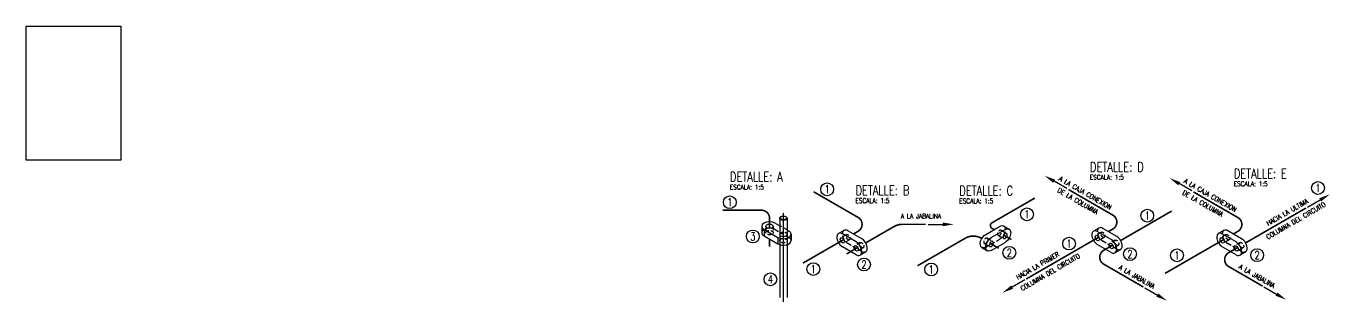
# Model space of a CAD drawing. Header units: millimetres. Extents: x 34002 to 70827, y 19117 to 33202.
# Drawn here: x 47272 to 51345, y 32340 to 33202 of the extents above; entities that cross this region are included whole.
import ezdxf
from ezdxf.enums import TextEntityAlignment as Align

# ---------------------------------------------------------------- set-up
doc = ezdxf.new("R2010")
doc.units = ezdxf.units.MM
doc.linetypes.add('CENTER', pattern=[2, 1.25, -0.25, 0.25, -0.25])
doc.linetypes.add('DASHED', pattern=[19.05, 12.7, -6.35])
doc.layers.add('0-DIM1-25', color=7, linetype='Continuous')
doc.layers.add('0-Puesta Tierra', color=140, linetype='Continuous')
doc.styles.add('SIMPLEX', font='simplex.shx', dxfattribs={"width": 0.75})
picture_1 = doc.add_image_def('image1.jpg', size_in_pixel=(3296, 2331))

msp = doc.modelspace()

# ---------------------------------------------------------------- linework, layer by layer
at = {"color": 7}
for p, q in [((50523.094, 32694.38), (50483.516, 32717.231)), ((50913.535, 32686.937), (50873.956, 32709.787)), ((51274.985, 32636.395), (51314.563, 32659.246)), ((50089.462, 32582.593), (50135.163, 32582.593)), ((50391.553, 32409.14), (50351.975, 32386.289)), ((50766.312, 32384.257), (50805.891, 32361.407)), ((51138.384, 32387.349), (51177.963, 32364.498))]:
    msp.add_line(p, q, dxfattribs=at)
at = {"color": 251}
msp.add_line((50103.59, 32561.187), (50103.59, 32561.718), dxfattribs=at)
at = {"color": 7}
for points in [[(50480.599, 32712.179), (50486.432, 32722.283), (50453.205, 32734.731)], [(50871.039, 32704.736), (50876.873, 32714.839), (50843.645, 32727.287)], [(51311.647, 32664.298), (51317.48, 32654.194), (51344.874, 32676.746)], [(50135.163, 32588.427), (50135.163, 32576.76), (50170.163, 32582.593)], [(50354.891, 32381.238), (50349.058, 32391.341), (50321.664, 32368.789)], [(50808.808, 32366.458), (50802.974, 32356.355), (50836.202, 32343.907)], [(51180.88, 32369.55), (51175.046, 32359.447), (51208.274, 32346.998)]]:
    msp.add_solid(points, dxfattribs=at)
at = {"layer": '0-DIM1-25', "color": 1}
for centre in [(49774.248, 32692.167), (51307.562, 32696.191), (49470.037, 32651.68), (50398.495, 32613.929), (50774.165, 32609.876), (49542.078, 32544.68), (50343.434, 32493.744), (50529.983, 32522.549), (50720.427, 32489.514), (50867.333, 32485.666), (51117.543, 32486.299), (49889.234, 32457.121), (49596.964, 32410.903), (49730.94, 32442.748), (50099.332, 32441.503)]:
    msp.add_circle(centre, 20, dxfattribs=at)
at = {"layer": '0-Puesta Tierra', "color": 1}
for p, q in [((49611.61, 32586.672), (49625.956, 32578.39)), ((49625.956, 32601.672), (49625.956, 32354.466)), ((49649.226, 32601.672), (49649.226, 32354.466)), ((49569.795, 32576.672), (49569.795, 32556.672)), ((49576.969, 32566.672), (49620.27, 32541.672)), ((49576.969, 32566.672), (49576.969, 32546.672)), ((49576.969, 32546.672), (49620.27, 32521.672)), ((49649.226, 32564.955), (49654.911, 32561.672)), ((49662.086, 32551.672), (49662.086, 32531.672)), ((49826.891, 32563.806), (49809.571, 32553.806)), ((49865.119, 32527.593), (49821.818, 32552.593)), ((49882.44, 32537.593), (49839.139, 32562.593)), ((50269.776, 32551.282), (50313.077, 32576.282)), ((50287.096, 32541.282), (50330.398, 32566.282)), ((50325.325, 32577.495), (50342.645, 32567.495)), ((50623.225, 32571.18), (50605.904, 32561.18)), ((50661.453, 32534.967), (50618.152, 32559.967)), ((50678.774, 32544.967), (50635.472, 32569.967)), ((51013.544, 32563.737), (50996.224, 32553.737)), ((51051.772, 32527.524), (51008.471, 32552.524)), ((51069.093, 32537.524), (51025.792, 32562.524)), ((49620.27, 32541.672), (49620.27, 32521.672)), ((49865.119, 32487.593), (49821.818, 32512.593)), ((50257.528, 32510.069), (50274.849, 32500.069)), ((50287.096, 32501.282), (50330.398, 32526.282)), ((50661.453, 32494.967), (50618.152, 32519.967)), ((50691.021, 32503.754), (50673.701, 32493.754)), ((51051.772, 32487.524), (51008.471, 32512.524)), ((49894.687, 32496.38), (49877.367, 32486.38)), ((51081.34, 32496.311), (51064.02, 32486.311))]:
    msp.add_line(p, q, dxfattribs=at)
at = {"layer": '0-Puesta Tierra', "color": 1, "linetype": 'CENTER'}
msp.add_line((49637.591, 32340.156), (49637.591, 32618.562), dxfattribs=at)
at = {"layer": '0-Puesta Tierra', "color": 251, "linetype": 'DASHED'}
for p, q in [((49582.655, 32576.672), (49582.655, 32556.672)), ((49605.925, 32576.672), (49605.925, 32556.672)), ((49611.61, 32566.672), (49654.911, 32541.672)), ((49649.226, 32564.955), (49625.956, 32578.39)), ((49834.546, 32550.548), (49817.225, 32540.548)), ((50308.484, 32548.327), (50325.805, 32538.327)), ((50317.67, 32564.237), (50334.991, 32554.237)), ((50630.88, 32557.922), (50613.559, 32547.922)), ((51021.199, 32550.479), (51003.878, 32540.479)), ((49843.731, 32534.638), (49826.411, 32524.638)), ((49882.44, 32497.593), (49839.139, 32522.593)), ((49877.847, 32525.548), (49860.527, 32515.548)), ((49887.033, 32509.638), (49869.712, 32499.638)), ((50265.183, 32523.327), (50282.504, 32513.327)), ((50269.776, 32511.282), (50313.077, 32536.282)), ((50274.369, 32539.237), (50291.689, 32529.237)), ((50640.065, 32542.012), (50622.745, 32532.012)), ((50678.774, 32504.967), (50635.472, 32529.967)), ((50674.181, 32532.922), (50656.86, 32522.922)), ((50683.366, 32517.012), (50666.046, 32507.012)), ((51030.384, 32534.569), (51013.064, 32524.569)), ((51069.093, 32497.524), (51025.792, 32522.524)), ((51064.5, 32525.479), (51047.18, 32515.479)), ((51073.686, 32509.569), (51056.365, 32499.569))]:
    msp.add_line(p, q, dxfattribs=at)
at = {"layer": '0-Puesta Tierra', "color": 160, "linetype": 'Continuous', "ltscale": 5, "const_width": 5}
for points in [[(49856.459, 32552.593), (49870.921, 32560.943, 0.57735027), (49870.921, 32604.244), (49731.915, 32684.499)], [(50295.757, 32566.282), (50289.106, 32570.122, -0.57735027), (50289.106, 32587.442), (50423.178, 32664.849)], [(50528.435, 32691.297), (50666.849, 32611.384, -0.57172975), (50666.85, 32568.083), (50652.793, 32559.967)], [(50918.711, 32683.945), (51057.168, 32603.94, -0.57735027), (51057.168, 32560.639), (51043.112, 32552.524)], [(49594.29, 32569.955), (49594.29, 32601.672, 0.41421356), (49569.29, 32626.672), (49447.594, 32626.672)], [(50081.967, 32582.593), (50008.421, 32582.593, 0.1316525), (49983.421, 32575.894), (49894.687, 32524.664)], [(50056.623, 32453.218), (50205.805, 32539.348, -0.26794919), (50255.805, 32539.348), (50257.528, 32538.353)], [(50666.046, 32517.619), (50638.185, 32501.533, 0.57735027), (50638.185, 32458.232), (50762.138, 32386.668)], [(51134.79, 32389.424), (51028.504, 32450.789, -0.57735027), (51028.504, 32494.09), (51056.365, 32510.175)]]:
    msp.add_lwpolyline(points, format="xyb", dxfattribs=at)
for points in [[(50850.689, 32624.222), (50691.021, 32532.038)], [(51081.34, 32524.595), (51269.965, 32633.497)], [(50349.763, 32535.102), (50325.805, 32548.934)], [(50622.745, 32542.619), (50395.855, 32411.624)], [(49594.29, 32512.408), (49594.29, 32536.672)], [(49698.502, 32461.396), (49826.411, 32535.245)], [(49869.712, 32510.245), (49834.758, 32490.064)], [(50282.504, 32523.934), (50310.225, 32507.929)], [(51013.064, 32535.175), (50829.717, 32429.32)]]:
    msp.add_lwpolyline(points, dxfattribs=at)
at = {"layer": '0-Puesta Tierra', "color": 1}
for centre, major_axis, start_param, end_param in [((49594.29, 32576.672), (-24.495, 0), 3.92699082, 7.06858347), ((49594.29, 32556.672), (-24.495, 0), 6.28318531, 7.06858347), ((49637.591, 32551.672), (-24.495, 0), 0.78539816, 3.92699082), ((49637.591, 32551.672), (-11.635, 0), 0, 3.14159265), ((49821.818, 32532.593), (12.247, -21.213), 2.35619449, 5.49778714), ((49839.139, 32542.593), (12.247, -21.213), 2.35619449, 3.14159265), ((50618.152, 32539.967), (12.247, -21.213), 2.35619449, 5.49778714), ((50635.472, 32549.967), (12.247, -21.213), 2.35619449, 3.14159265), ((50678.774, 32524.967), (12.247, -21.213), 6.28318531, 8.6393798), ((51008.471, 32532.524), (12.247, -21.213), 2.35619449, 5.49778714), ((51025.792, 32542.524), (12.247, -21.213), 2.35619449, 3.14159265), ((49637.591, 32531.672), (-24.495, 0), 0.78539816, 3.14159265), ((49865.119, 32507.593), (12.247, -21.213), 5.49778714, 8.6393798), ((49882.44, 32517.593), (12.247, -21.213), 6.28318531, 8.6393798), ((50661.453, 32514.967), (12.247, -21.213), 5.49778714, 8.6393798), ((51051.772, 32507.524), (12.247, -21.213), 5.49778714, 8.6393798), ((51069.093, 32517.524), (12.247, -21.213), 6.28318531, 8.6393798)]:
    msp.add_ellipse(centre, major_axis=major_axis, ratio=0.57735027, start_param=start_param, end_param=end_param, dxfattribs=at)
for centre, major_axis in [((49637.591, 32601.672), (-11.635, 0)), ((49594.29, 32576.672), (-11.635, 0)), ((50618.152, 32539.967), (4.593, -7.955)), ((49821.818, 32532.593), (4.593, -7.955)), ((49865.119, 32507.593), (4.593, -7.955)), ((50661.453, 32514.967), (4.593, -7.955)), ((51008.471, 32532.524), (4.593, -7.955)), ((51051.772, 32507.524), (4.593, -7.955))]:
    msp.add_ellipse(centre, major_axis=major_axis, ratio=0.57735027, dxfattribs=at)
at = {"layer": '0-Puesta Tierra', "color": 251, "linetype": 'DASHED'}
for centre, major_axis, start_param, end_param in [((49594.29, 32556.672), (-24.495, 0), 3.92699082, 6.28318531), ((49839.139, 32542.593), (12.247, -21.213), 3.14159265, 5.49778714), ((50635.472, 32549.967), (12.247, -21.213), 3.14159265, 5.49778714), ((51025.792, 32542.524), (12.247, -21.213), 3.14159265, 5.49778714), ((49637.591, 32531.672), (-24.495, 0), 3.14159265, 3.92699082), ((50678.774, 32524.967), (12.247, -21.213), 5.49778714, 6.28318531), ((49882.44, 32517.593), (12.247, -21.213), 5.49778714, 6.28318531), ((51069.093, 32517.524), (12.247, -21.213), 5.49778714, 6.28318531)]:
    msp.add_ellipse(centre, major_axis=major_axis, ratio=0.57735027, start_param=start_param, end_param=end_param, dxfattribs=at)
for centre, major_axis in [((49594.29, 32556.672), (-11.635, 0)), ((49839.139, 32542.593), (4.593, -7.955)), ((50635.472, 32549.967), (4.593, -7.955)), ((51025.792, 32542.524), (4.593, -7.955)), ((49637.591, 32531.672), (-11.635, 0)), ((49882.44, 32517.593), (4.593, -7.955)), ((50678.774, 32524.967), (4.593, -7.955)), ((51069.093, 32517.524), (4.593, -7.955))]:
    msp.add_ellipse(centre, major_axis=major_axis, ratio=0.57735027, dxfattribs=at)
at = {"layer": '0-Puesta Tierra', "color": 251, "linetype": 'DASHED', "extrusion": (0, 0, -1)}
for centre, major_axis, start_param, end_param in [((49637.591, 32551.672), (-11.635, 0), 0, 3.14159265), ((50313.077, 32556.282), (-12.247, -21.213), 3.14159265, 5.49778714), ((50269.776, 32531.282), (-12.247, -21.213), 5.49778714, 6.28318531)]:
    msp.add_ellipse(centre, major_axis=major_axis, ratio=0.57735027, start_param=start_param, end_param=end_param, dxfattribs=at)
at = {"layer": '0-Puesta Tierra', "color": 1, "extrusion": (0, 0, -1)}
for centre, start_param, end_param in [((50269.776, 32531.282), 6.28318531, 8.6393798), ((50313.077, 32556.282), 2.35619449, 3.14159265), ((50330.398, 32546.282), 2.35619449, 5.49778714), ((50287.096, 32521.282), 5.49778714, 8.6393798)]:
    msp.add_ellipse(centre, major_axis=(-12.247, -21.213), ratio=0.57735027, start_param=start_param, end_param=end_param, dxfattribs=at)
at = {"layer": '0-Puesta Tierra', "color": 251, "linetype": 'DASHED', "extrusion": (0, 0, -1)}
for centre in [(50313.077, 32556.282), (50269.776, 32531.282)]:
    msp.add_ellipse(centre, major_axis=(-4.593, -7.955), ratio=0.57735027, dxfattribs=at)
at = {"layer": '0-Puesta Tierra', "color": 1, "extrusion": (0, 0, -1)}
for centre in [(50330.398, 32546.282), (50287.096, 32521.282)]:
    msp.add_ellipse(centre, major_axis=(-4.593, -7.955), ratio=0.57735027, dxfattribs=at)
at = {"layer": '0-Puesta Tierra', "color": 7}
msp.add_open_spline([(49626.956, 32602.672), (49626.956, 32602.24), (49627.052, 32601.805), (49627.46, 32600.92), (49627.775, 32600.47), (49628.638, 32599.602), (49629.184, 32599.184), (49630.475, 32598.432), (49631.218, 32598.098), (49632.846, 32597.547), (49633.73, 32597.331), (49636.026, 32596.965), (49637.484, 32596.902), (49640.326, 32597.098), (49641.71, 32597.358), (49644.175, 32598.15), (49645.255, 32598.682), (49646.701, 32599.727), (49647.182, 32600.202), (49647.871, 32601.162), (49648.08, 32601.643), (49648.263, 32602.583), (49648.241, 32603.047), (49647.961, 32603.994), (49647.698, 32604.478), (49646.899, 32605.432), (49646.363, 32605.897), (49645.05, 32606.742), (49644.273, 32607.12), (49642.548, 32607.741), (49641.599, 32607.985), (49639.613, 32608.31), (49638.576, 32608.392), (49636.142, 32608.386), (49634.747, 32608.227), (49632.177, 32607.628), (49631.004, 32607.188), (49629.268, 32606.229), (49628.629, 32605.748), (49627.66, 32604.743), (49627.331, 32604.223), (49627.017, 32603.364), (49626.956, 32603.018), (49626.956, 32602.672)], degree=3, knots=[0, 0, 0, 0, 0.26026663, 0.26026663, 0.52053327, 0.52053327, 0.7807999, 0.7807999, 1.04106653, 1.04106653, 1.30133317, 1.30133317, 1.68995718, 1.68995718, 2.07858119, 2.07858119, 2.4672052, 2.4672052, 2.74844022, 2.74844022, 3.02967525, 3.02967525, 3.31091027, 3.31091027, 3.5921453, 3.5921453, 3.87338032, 3.87338032, 4.15461535, 4.15461535, 4.43585037, 4.43585037, 4.7170854, 4.7170854, 5.09612189, 5.09612189, 5.47515838, 5.47515838, 5.77524824, 5.77524824, 6.0753381, 6.0753381, 6.28318531, 6.28318531, 6.28318531, 6.28318531], dxfattribs=at)

# ---------------------------------------------------------------- texts
at = {"color": 6, "style": 'SIMPLEX', "width": 0.75}
for s, p in [('DETALLE: D', (50595.239, 32746.923)), ('DETALLE: E', (51044.621, 32726.39)), ('DETALLE: A', (49470.656, 32716.245)), ('DETALLE: B', (49863.073, 32673.868)), ('DETALLE: C', (50187.341, 32672.711))]:
    msp.add_text(s, height=30, dxfattribs=at).set_placement(p)
at = {"color": 50, "style": 'SIMPLEX', "width": 0.75}
for s, rotation, p in [('A LA CAJA CONEXION', 330, (50496.58, 32720.678)), ('A LA CAJA CONEXION', 330, (50887.02, 32713.234)), ('DE LA COLUMNA', 330, (50492.157, 32684.407)), ('DE LA COLUMNA', 330, (50882.598, 32676.964)), ('HACIA LA ULTIMA', 30, (51152.277, 32577.759)), ('COLUMNA DEL CIRCUITO', 30, (51151.271, 32535.175)), ('HACIA LA PRIMER', 30, (50370.52, 32409.217)), ('COLUMNA DEL CIRCUITO', 30, (50383.716, 32374.115)), ('A LA JABALINA', 330, (50683.766, 32443.392)), ('A LA JABALINA', 330, (51059.183, 32445.543))]:
    msp.add_text(s, height=15, rotation=rotation, dxfattribs=at).set_placement(p)
for s, p in [('ESCALA: 1:5', (50594.787, 32722.271)), ('ESCALA: 1:5', (51044.169, 32701.738)), ('ESCALA: 1:5', (49470.204, 32691.593)), ('ESCALA: 1:5', (49862.62, 32649.215)), ('ESCALA: 1:5', (50186.889, 32648.058)), ('A LA JABALINA', (50004.385, 32600.882))]:
    msp.add_text(s, height=15, dxfattribs=at).set_placement(p)
at = {"layer": '0-DIM1-25', "color": 2, "style": 'SIMPLEX', "width": 0.75}
for s, p in [('1', (51307.562, 32696.191)), ('1', (49774.248, 32692.167)), ('1', (49470.037, 32651.68)), ('1', (50398.495, 32613.929)), ('1', (50774.165, 32609.876)), ('3', (49542.078, 32544.68)), ('2', (50343.434, 32493.744)), ('1', (50529.983, 32522.549)), ('2', (49889.234, 32457.121)), ('2', (50720.427, 32489.514)), ('1', (50867.333, 32485.666)), ('2', (51117.543, 32486.299)), ('4', (49596.964, 32410.903)), ('1', (49730.94, 32442.748)), ('1', (50099.332, 32441.503))]:
    msp.add_text(s, height=25, dxfattribs=at).set_placement(p, align=Align.MIDDLE)

# ---------------------------------------------------------------- pictures from other files: only their frames are drawn
image = msp.add_image(picture_1, insert=(47271.731, 33202.217), size_in_units=(418.592, 296.037), rotation=-90)
image.dxf.flags = 7

doc.saveas('drawing.dxf')
